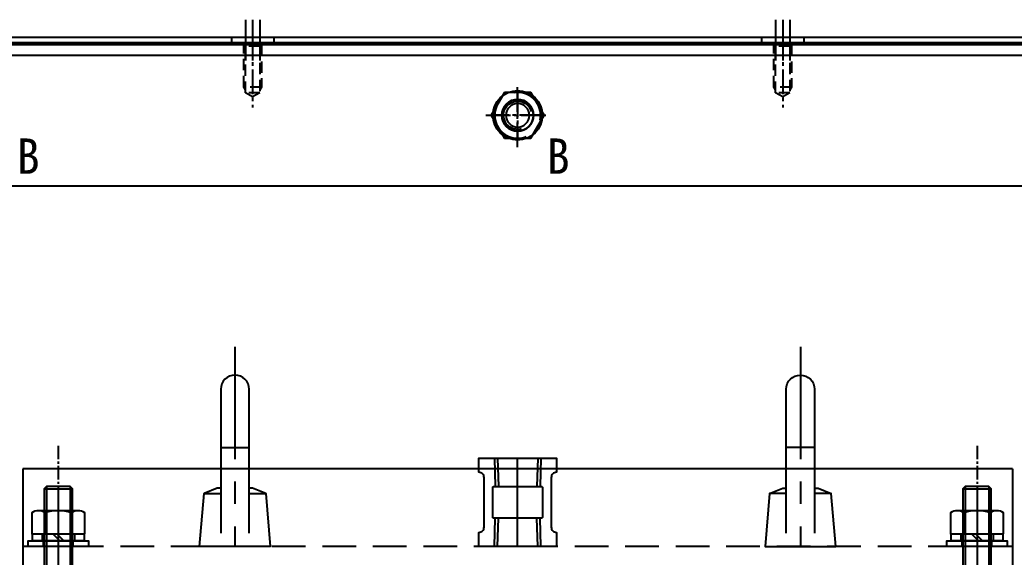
# Model space of a CAD drawing. Header units: millimetres. Extents: x 282 to 14566, y -4134 to 5341.
# Drawn here: x 9201.9 to 9483.2, y 1250.6 to 1402.6 of the extents above; entities that cross this region are included whole.
import ezdxf

# ---------------------------------------------------------------- set-up
doc = ezdxf.new("R2010")
doc.units = ezdxf.units.MM
for name, pattern in [('CENTER', [50.8, 31.75, -6.35, 6.35, -6.35]), ('CENTER1', [10, 7, -1, 1, -1]), ('CENTER2', [28.575, 19.05, -3.175, 3.175, -3.175]), ('HIDDEN', [9.525, 6.35, -3.175]), ('HIDDEN2', [4.7625, 3.175, -1.5875]), ('HIDDENX2', [19.05, 12.7, -6.35])]:
    doc.linetypes.add(name, pattern=pattern)
for name, color, linetype in [('______', 7, 'Continuous'), ('CENTER', 1, 'CENTER'), ('HIDDEN', 2, 'HIDDEN'), ('THIN', 3, 'Continuous')]:
    doc.layers.add(name, color=color, linetype=linetype)
doc.styles.add('HAN', font='')
doc.styles.get('HAN').set_extended_font_data('GulimChe')

# ---------------------------------------------------------------- blocks, each defined once
blk = doc.blocks.new('A$C74085A35')
blk.add_lwpolyline([(-4, 3.79), (-4, 44.5, -1), (4, 44.5), (4, 3.79)], format="xyb")
for points in [[(-4, 15), (-8.69, 15), (-10, 0), (10, 0), (8.69, 15), (4, 15)], [(-8.69, 15), (-5, 16.54), (-4, 16.54)], [(4, 16.54), (5, 16.54), (8.69, 15)]]:
    blk.add_lwpolyline(points)
at = {"layer": 'CENTER'}
for p, q in [((0, 56.5), (0, 0)), ((4, 28), (-4, 28))]:
    blk.add_line(p, q, dxfattribs=at)
blk = doc.blocks.new('VSRE5YDR6U6FT7')
at = {"layer": '______'}
for p, q in [((-69797.79, -60918.03), (-69789.79, -60918.28)), ((-69772.79, -60918.03), (-69780.79, -60918.28)), ((-69797.79, -60929.47), (-69789.79, -60929.22)), ((-69772.79, -60929.47), (-69780.79, -60929.22))]:
    blk.add_line(p, q, dxfattribs=at)
for points in [[(-69792.29, -60933.25, 0.414214), (-69793.79, -60934.75), (-69797.79, -60934.75), (-69797.79, -60912.75), (-69793.79, -60912.75, 0.414214), (-69792.29, -60914.25), (-69778.29, -60914.25, 0.414214), (-69776.79, -60912.75), (-69772.79, -60912.75), (-69772.79, -60934.75), (-69776.79, -60934.75, 0.414214), (-69778.29, -60933.25)], [(-69789.54, -60930.75, -0.414214), (-69789.79, -60930.5), (-69789.79, -60917, -0.414214), (-69789.54, -60916.75), (-69781.04, -60916.75, -0.414214), (-69780.79, -60917), (-69780.79, -60930.5, -0.414214), (-69781.04, -60930.75)]]:
    blk.add_lwpolyline(points, format="xyb", close=True, dxfattribs=at)
at = {"layer": 'CENTER'}
blk.add_lwpolyline([(-69797.79, -60923.75), (-69789.79, -60923.75), (-69780.79, -60923.75), (-69772.79, -60923.75)], dxfattribs=at)
at = {"layer": 'THIN'}
for p, q in [((-69797.79, -60917.17), (-69789.79, -60917.42)), ((-69772.79, -60917.17), (-69780.79, -60917.42)), ((-69797.79, -60930.33), (-69789.79, -60930.08)), ((-69772.79, -60930.33), (-69780.79, -60930.08))]:
    blk.add_line(p, q, dxfattribs=at)
blk = doc.blocks.new('A$C30AD7885')
at = {"color": 1, "linetype": 'CENTER2', "ltscale": 0.2}
for p, q in [((-260, 34.5), (-260, -6.5)), ((0, 34.5), (0, -6.5))]:
    blk.add_line(p, q, dxfattribs=at)
at = {"color": 3}
for p, q in [((10, 28), (-270, 28)), ((-270, 28), (-270, 0)), ((10, 28), (10, 0)), ((10, 0), (-270, 0))]:
    blk.add_line(p, q, dxfattribs=at)
at = {"color": 2, "linetype": 'HIDDEN2', "ltscale": 3}
blk.add_line((10, 6), (-270, 6), dxfattribs=at)
at = {"xscale": -1}
blk.add_blockref('A$C74085A35', (-210, 6), dxfattribs=at)
blk.add_blockref('A$C74085A35', (-50, 6))
at = {"layer": '______', "rotation": 90}
blk.add_blockref('VSRE5YDR6U6FT7', (-61053.75, 69803.79), dxfattribs=at)
blk = doc.blocks.new('A$C0D8E1CFE')
for p, q in [((-4, 21.82), (4, 21.82)), ((5.63, 15.6), (-5.63, 15.6)), ((-3.75, 15.02), (-3.75, 9.1)), ((3.75, 15.02), (3.75, 9.1)), ((-1.57, 9.1), (0.43, 7.1)), ((-0.43, 9.1), (1.57, 7.1)), ((-4.2, 5.5), (-4.2, 7.1)), ((4.2, 5.5), (4.2, 7.1))]:
    blk.add_line(p, q)
blk.add_lwpolyline([(-3.32, 22.5), (-4, 21.82), (-4, -546.82), (-3.32, -547.5), (3.32, -547.5), (4, -546.82), (4, 21.82), (3.32, 22.5)], close=True)
blk.add_lwpolyline([(7.51, 9.1), (7.51, 15.02, 0.309401), (3.75, 15.02, 0.154701), (-3.75, 15.02, 0.309401), (-7.51, 15.02), (-7.51, 9.1), (7.51, 9.1)], format="xyb")
for points in [[(7.3, 9.1), (7.3, 7.1), (-7.3, 7.1), (-7.3, 9.1), (7.3, 9.1)], [(-8.5, 5.5), (-8.5, 7.1), (8.5, 7.1), (8.5, 5.5), (-8.5, 5.5)]]:
    blk.add_lwpolyline(points)
at = {"layer": 'CENTER'}
blk.add_line((0, 22.5), (0, -547.5), dxfattribs=at)
at = {"layer": 'HIDDEN'}
for p, q in [((-4.6, 9.1), (-4.6, 7.1)), ((4.6, 9.1), (4.6, 7.1))]:
    blk.add_line(p, q, dxfattribs=at)
at = {"layer": 'THIN'}
for p, q in [((-3.32, 22.5), (-3.32, -547.5)), ((3.32, 22.5), (3.32, -547.5))]:
    blk.add_line(p, q, dxfattribs=at)
blk = doc.blocks.new('A$C03084892')
for name, p in [('A$C30AD7885', (90, 522)), ('A$C0D8E1CFE', (-170, 522.5)), ('A$C0D8E1CFE', (90, 522.5))]:
    blk.add_blockref(name, p)
blk = doc.blocks.new('A$C59CC2664')
at = {"color": 3}
blk.add_line((-20, 17), (386, 17), dxfattribs=at)
blk.add_lwpolyline([(386, -20), (-20, -20), (-20, 20), (386, 20)], close=True, dxfattribs=at)
blk = doc.blocks.new('A$C3DA20913')
at = {"color": 3}
for p, q in [((-350, 20), (50, 20)), ((-353, -20), (53, -20))]:
    blk.add_line(p, q, dxfattribs=at)
at = {"color": 2, "linetype": 'HIDDENX2'}
blk.add_line((50, 17), (-350, 17), dxfattribs=at)
at = {"color": 1, "linetype": 'CENTER1'}
for p, q in [((-150, 6.5), (-150, -6.5)), ((-157.51, 0), (-142.49, 0))]:
    blk.add_line(p, q, dxfattribs=at)
at = {"color": 2, "linetype": 'HIDDENX2'}
blk.add_lwpolyline([(-146.25, -6.5), (-153.75, -6.5), (-157.51, 0), (-153.75, 6.5), (-146.25, 6.5), (-142.49, 0), (-146.25, -6.5)], dxfattribs=at)
blk.add_circle((-150, 0), 6.5, dxfattribs=at)
at = {"color": 3}
blk.add_circle((-150, 0), 4.5, dxfattribs=at)
blk.add_circle((-150, 0), 3.32)
at = {"layer": 'THIN'}
blk.add_arc((-150, 0), 4, 255, 165, dxfattribs=at)
blk = doc.blocks.new('A$C1D2B0D02')
at = {"color": 1, "linetype": 'CENTER1'}
for p, q in [((-75, 688), (-75, 667.21)), ((75, 688), (75, 667.21)), ((0, 656), (0, 674)), ((-9, 665), (9, 665))]:
    blk.add_line(p, q, dxfattribs=at)
at = {"color": 2, "linetype": 'HIDDEN2'}
for p, q in [((-72.5, 673), (-77.5, 673)), ((77.5, 673), (72.5, 673)), ((-72.93, 671.4), (-77.07, 671.4)), ((77.07, 671.4), (72.93, 671.4))]:
    blk.add_line(p, q, dxfattribs=at)
at = {"color": 150}
blk.add_lwpolyline([(-258, 685), (258, 685), (260, 683), (260, -15), (-260, -15), (-260, 683)], close=True, dxfattribs=at)
at = {"color": 2, "linetype": 'HIDDEN2'}
for points in [[(-77.07, 672.25), (-77.5, 673), (-77.5, 685)], [(-72.5, 685), (-72.93, 684.57), (-77.07, 684.57), (-77.5, 685)], [(-72.93, 684.57), (-72.93, 671.4), (-75, 670.21), (-77.07, 671.4), (-77.07, 684.57)], [(-72.5, 685), (-72.5, 673), (-72.93, 672.25)], [(72.93, 672.25), (72.5, 673), (72.5, 685)], [(77.5, 685), (77.07, 684.57), (72.93, 684.57), (72.5, 685)], [(77.07, 684.57), (77.07, 671.4), (75, 670.21), (72.93, 671.4), (72.93, 684.57)], [(77.5, 685), (77.5, 673), (77.07, 672.25)]]:
    blk.add_lwpolyline(points, dxfattribs=at)
at = {"color": 150}
for radius in [7, 4.5]:
    blk.add_circle((0, 665), radius, dxfattribs=at)
at = {"color": 6, "style": 'HAN'}
for p in [(-141.75, 648.45), (8.25, 648.45)]:
    blk.add_text('B', height=10, dxfattribs=at).set_placement(p)
blk = doc.blocks.new('A$C63215B74')
at = {"color": 1, "linetype": 'CENTER'}
for p, q in [((-365, 677), (-365, 665.5)), ((-363, 677), (-363, 665.5)), ((-361, 677), (-361, 665.5)), ((-215, 677), (-215, 665.5)), ((-213, 677), (-213, 665.5)), ((-211, 677), (-211, 665.5))]:
    blk.add_line(p, q, dxfattribs=at)
at = {"color": 3}
for p, q in [((-549.5, 672), (-26.5, 672)), ((-548, 670.5), (-28, 670.5))]:
    blk.add_line(p, q, dxfattribs=at)
at = {"color": 2, "linetype": 'HIDDENX2'}
for p, q in [((-369, 672), (-369, 670.5)), ((-357, 672), (-357, 670.5)), ((-219, 672), (-219, 670.5)), ((-207, 672), (-207, 670.5))]:
    blk.add_line(p, q, dxfattribs=at)

msp = doc.modelspace()

# ---------------------------------------------------------------- block references
at = {"xscale": -1}
for name, p in [('A$C63215B74', (9054.748, 725.631)), ('A$C3DA20913', (9192.748, 1375.631))]:
    msp.add_blockref(name, p, dxfattribs=at)
for name, p in [('A$C1D2B0D02', (9342.748, 710.631)), ('A$C59CC2664', (9159.748, 1375.631)), ('A$C03084892', (9382.748, 725.631))]:
    msp.add_blockref(name, p)

doc.saveas('drawing.dxf')
